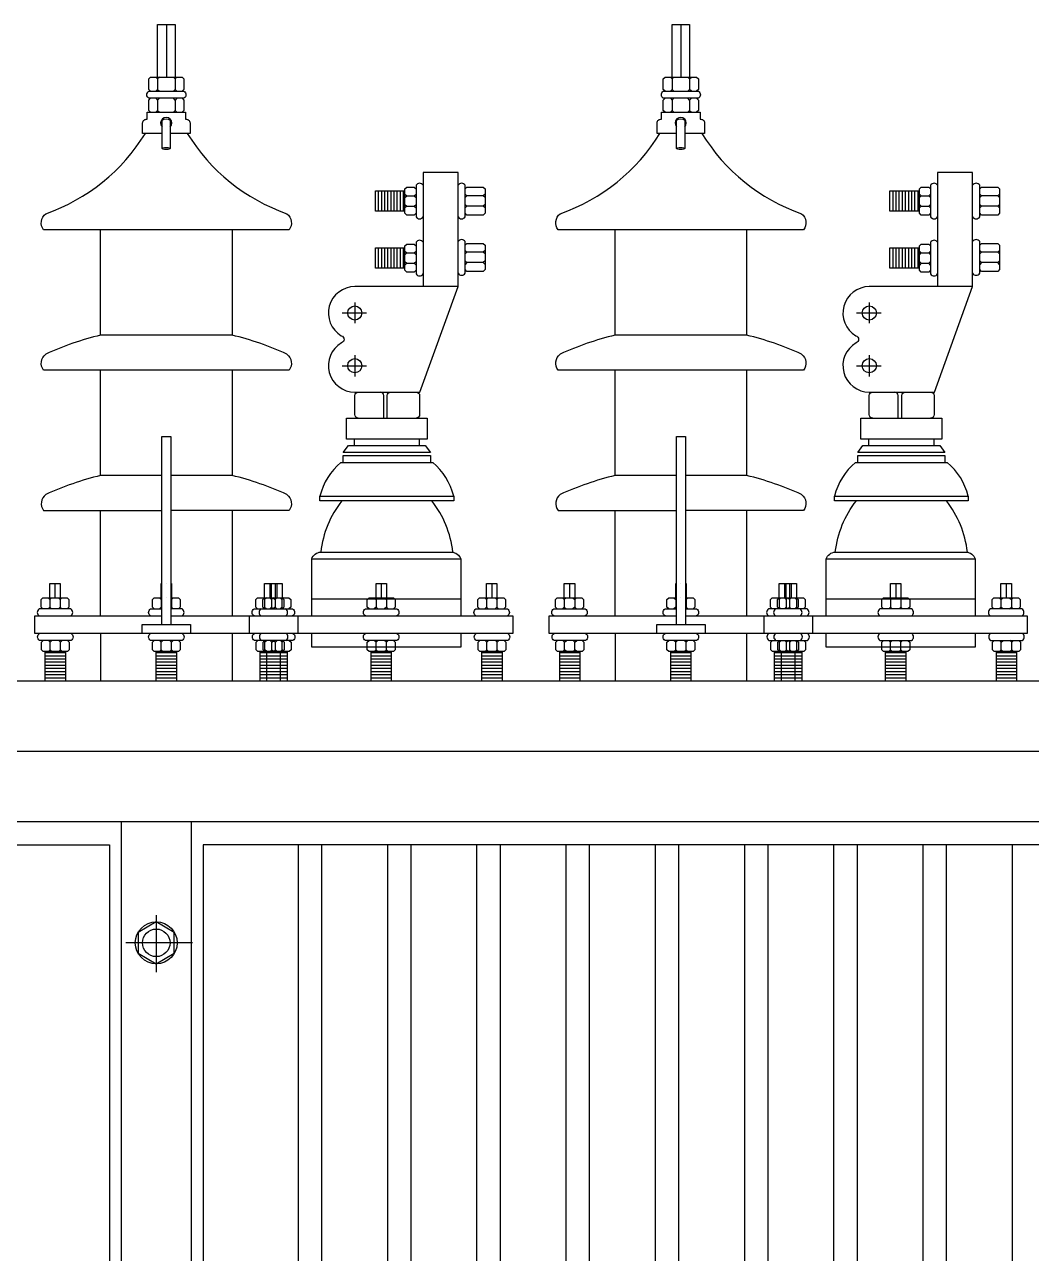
# Model space of a CAD drawing. Header units: millimetres. Extents: x 20927 to 53748, y 38421 to 54891.
# Drawn here: x 41182 to 41613, y 52692 to 53218 of the extents above; entities that cross this region are included whole.
import ezdxf

# ---------------------------------------------------------------- set-up
doc = ezdxf.new("R2010")
doc.units = ezdxf.units.MM
doc.linetypes.add('CENTERX2', pattern=[101.6, 63.5, -12.7, 12.7, -12.7])
doc.layers.add('Btrans.', color=2, linetype='Continuous')
doc.layers.add('HIGHT', color=8, linetype='Continuous')

msp = doc.modelspace()

# ---------------------------------------------------------------- linework, layer by layer
at = {"layer": 'Btrans.'}
for p, q in [((40633.3, 52876.9), (41843.3, 52876.9)), ((41223.3, 52876.9), (41223.3, 51637.53)), ((41253.3, 52876.9), (41253.3, 51637.53))]:
    msp.add_line(p, q, dxfattribs=at)
msp.add_lwpolyline([(40617.74, 52935.79), (40603.3, 52906.9), (41873.3, 52906.9), (41858.85, 52935.79, 0.284079), (41857.06, 52936.9), (40619.53, 52936.9)], format="xyb", dxfattribs=at)
at = {"layer": 'HIGHT'}
for p, q in [((41242.63, 53217.53), (41242.63, 53195.03)), ((41462.63, 53217.53), (41462.63, 53195.03)), ((41238.88, 53194.28), (41238.88, 53189.78)), ((41246.38, 53194.28), (41246.38, 53189.78)), ((41458.88, 53194.28), (41458.88, 53189.78)), ((41466.38, 53194.28), (41466.38, 53189.78)), ((41458.88, 53185.28), (41458.88, 53180.78)), ((41466.38, 53185.28), (41466.38, 53180.78)), ((41238.88, 53180.78), (41239.63, 53180.03)), ((41246.38, 53180.78), (41245.63, 53180.03)), ((41240.79, 53164.55), (41240.79, 53176.73)), ((41460.79, 53164.55), (41460.79, 53176.73)), ((41333.36, 53137.78), (41333.36, 53146.43)), ((41334.7, 53137.78), (41334.7, 53146.43)), ((41336.04, 53137.78), (41336.04, 53146.43)), ((41337.37, 53137.78), (41337.37, 53146.43)), ((41338.71, 53137.78), (41338.71, 53146.43)), ((41340.05, 53137.78), (41340.05, 53146.43)), ((41341.39, 53137.78), (41341.39, 53146.43)), ((41342.73, 53137.78), (41342.73, 53146.43)), ((41344.07, 53137.78), (41344.07, 53146.43)), ((41344.64, 53143.56), (41345.39, 53144.31)), ((41348.64, 53144.31), (41349.39, 53143.56)), ((41371.14, 53144.31), (41370.39, 53143.56)), ((41378.9, 53143.56), (41378.15, 53144.31)), ((41553.36, 53137.78), (41553.36, 53146.43)), ((41554.7, 53137.78), (41554.7, 53146.43)), ((41556.04, 53137.78), (41556.04, 53146.43)), ((41557.37, 53137.78), (41557.37, 53146.43)), ((41558.71, 53137.78), (41558.71, 53146.43)), ((41560.05, 53137.78), (41560.05, 53146.43)), ((41561.39, 53137.78), (41561.39, 53146.43)), ((41562.73, 53137.78), (41562.73, 53146.43)), ((41564.07, 53137.78), (41564.07, 53146.43)), ((41564.64, 53145.06), (41565.39, 53144.31)), ((41568.64, 53144.31), (41569.39, 53145.06)), ((41591.14, 53144.31), (41590.39, 53145.06)), ((41598.9, 53145.06), (41598.15, 53144.31)), ((41348.64, 53139.88), (41349.39, 53140.63)), ((41371.14, 53139.88), (41370.39, 53139.13)), ((41378.9, 53140.63), (41378.15, 53139.88)), ((41564.64, 53140.63), (41565.39, 53139.88)), ((41591.14, 53139.88), (41590.39, 53140.63)), ((41598.9, 53139.13), (41598.15, 53139.88)), ((41333.36, 53113.4), (41333.36, 53122.05)), ((41334.7, 53113.4), (41334.7, 53122.05)), ((41336.04, 53113.4), (41336.04, 53122.05)), ((41337.37, 53113.4), (41337.37, 53122.05)), ((41338.71, 53113.4), (41338.71, 53122.05)), ((41340.05, 53113.4), (41340.05, 53122.05)), ((41341.39, 53113.4), (41341.39, 53122.05)), ((41342.73, 53113.4), (41342.73, 53122.05)), ((41344.07, 53113.4), (41344.07, 53122.05)), ((41344.64, 53119.18), (41345.39, 53119.93)), ((41348.64, 53119.93), (41349.39, 53119.18)), ((41371.14, 53120.22), (41370.39, 53119.47)), ((41378.9, 53119.47), (41378.15, 53120.22)), ((41553.36, 53113.4), (41553.36, 53122.05)), ((41554.7, 53113.4), (41554.7, 53122.05)), ((41556.04, 53113.4), (41556.04, 53122.05)), ((41557.37, 53113.4), (41557.37, 53122.05)), ((41558.71, 53113.4), (41558.71, 53122.05)), ((41560.05, 53113.4), (41560.05, 53122.05)), ((41561.39, 53113.4), (41561.39, 53122.05)), ((41562.73, 53113.4), (41562.73, 53122.05)), ((41564.07, 53113.4), (41564.07, 53122.05)), ((41564.64, 53120.68), (41565.39, 53119.93)), ((41568.64, 53119.93), (41569.39, 53120.68)), ((41591.14, 53120.22), (41590.39, 53120.97)), ((41598.9, 53120.97), (41598.15, 53120.22)), ((41344.64, 53116.25), (41345.39, 53115.5)), ((41348.64, 53115.5), (41349.39, 53116.25)), ((41371.14, 53115.79), (41370.39, 53116.54)), ((41378.9, 53116.54), (41378.15, 53115.79)), ((41565.39, 53115.5), (41568.64, 53115.5)), ((41591.14, 53115.79), (41590.39, 53115.04)), ((41598.9, 53115.04), (41598.15, 53115.79)), ((41214.5, 52964.78), (41214.5, 53009.78)), ((41270.75, 53009.78), (41270.75, 52964.78)), ((41434.5, 52964.78), (41434.5, 53009.78)), ((41490.75, 53009.78), (41490.75, 52964.78)), ((41195.01, 52978.6), (41195.01, 52972.53)), ((41242.63, 52978.6), (41242.64, 52978.6)), ((41286.88, 52978.6), (41286.88, 52972.53)), ((41287.64, 52972.53), (41287.64, 52978.6)), ((41289.1, 52978.6), (41289.1, 52972.53)), ((41289.86, 52978.6), (41289.86, 52972.53)), ((41334.51, 52978.6), (41334.51, 52972.53)), ((41381.73, 52978.6), (41381.73, 52972.53)), ((41415.01, 52978.6), (41415.01, 52972.53)), ((41462.63, 52978.6), (41462.64, 52978.6)), ((41506.88, 52978.6), (41506.88, 52972.53)), ((41507.64, 52972.53), (41507.64, 52978.6)), ((41509.1, 52978.6), (41509.1, 52972.53)), ((41509.86, 52978.6), (41509.86, 52972.53)), ((41554.51, 52978.6), (41554.51, 52972.53)), ((41601.73, 52978.6), (41601.73, 52972.53)), ((41192.04, 52972.53), (41192.79, 52971.78)), ((41196.47, 52972.53), (41197.22, 52971.78)), ((41239.67, 52972.53), (41240.42, 52971.78)), ((41242.63, 52972.53), (41242.64, 52972.53)), ((41245.59, 52972.53), (41244.84, 52971.78)), ((41285.41, 52972.53), (41284.66, 52971.78)), ((41286.89, 52972.53), (41287.64, 52971.78)), ((41289.84, 52972.53), (41289.09, 52971.78)), ((41292.82, 52972.53), (41292.07, 52971.78)), ((41333.04, 52972.53), (41332.29, 52971.78)), ((41337.46, 52972.53), (41336.71, 52971.78)), ((41380.26, 52972.53), (41379.51, 52971.78)), ((41384.69, 52972.53), (41383.94, 52971.78)), ((41412.04, 52972.53), (41412.79, 52971.78)), ((41416.47, 52972.53), (41417.22, 52971.78)), ((41459.67, 52972.53), (41460.42, 52971.78)), ((41462.63, 52972.53), (41462.64, 52972.53)), ((41465.59, 52972.53), (41464.84, 52971.78)), ((41504.66, 52971.78), (41504.66, 52968.53)), ((41506.89, 52972.53), (41507.64, 52971.78)), ((41509.09, 52971.78), (41509.09, 52968.53)), ((41512.82, 52972.53), (41512.07, 52971.78)), ((41552.29, 52971.78), (41552.29, 52968.53)), ((41555.96, 52972.53), (41556.71, 52971.78)), ((41599.51, 52971.78), (41599.51, 52968.53)), ((41603.94, 52971.78), (41603.94, 52968.53)), ((41192.79, 52968.53), (41192.04, 52967.78)), ((41197.22, 52968.53), (41197.97, 52967.78)), ((41240.42, 52968.53), (41239.67, 52967.78)), ((41244.84, 52968.53), (41245.59, 52967.78)), ((41278.25, 52957.28), (41278.25, 52964.78)), ((41284.66, 52968.53), (41285.41, 52967.78)), ((41287.64, 52968.53), (41288.39, 52967.78)), ((41289.09, 52968.53), (41289.84, 52967.78)), ((41292.07, 52968.53), (41292.82, 52967.78)), ((41298.88, 52964.78), (41298.88, 52957.28)), ((41332.29, 52968.53), (41333.04, 52967.78)), ((41336.71, 52968.53), (41337.46, 52967.78)), ((41379.51, 52968.53), (41380.26, 52967.78)), ((41383.94, 52968.53), (41384.69, 52967.78)), ((41412.79, 52968.53), (41412.04, 52967.78)), ((41417.22, 52968.53), (41417.97, 52967.78)), ((41460.42, 52968.53), (41459.67, 52967.78)), ((41464.84, 52968.53), (41465.59, 52967.78)), ((41498.25, 52957.28), (41498.25, 52964.78)), ((41507.64, 52968.53), (41508.39, 52967.78)), ((41512.07, 52968.53), (41512.82, 52967.78)), ((41518.88, 52964.78), (41518.88, 52957.28)), ((41556.71, 52968.53), (41555.96, 52967.78)), ((41197.36, 52953.53), (41198.11, 52954.28)), ((41214.5, 52957.28), (41214.5, 52936.78)), ((41270.75, 52957.41), (41270.75, 52936.78)), ((41384.08, 52953.53), (41383.33, 52954.28)), ((41417.36, 52953.53), (41418.11, 52954.28)), ((41434.5, 52957.28), (41434.5, 52936.78)), ((41460.42, 52953.53), (41461.17, 52954.28)), ((41490.75, 52957.41), (41490.75, 52936.78)), ((41504.8, 52953.53), (41504.05, 52954.28)), ((41509.23, 52953.53), (41509.98, 52954.28)), ((41552.29, 52953.53), (41553.04, 52954.28)), ((41556.71, 52953.53), (41555.96, 52954.28)), ((41599.65, 52953.53), (41600.4, 52954.28)), ((41604.08, 52953.53), (41604.83, 52954.28)), ((41199.46, 52948.96), (41190.81, 52948.96)), ((41192.93, 52950.27), (41192.93, 52953.53)), ((41198.11, 52949.52), (41197.36, 52950.27)), ((41246.94, 52948.96), (41238.3, 52948.96)), ((41240.42, 52950.27), (41240.42, 52953.53)), ((41244.84, 52950.27), (41244.84, 52953.53)), ((41294.31, 52948.96), (41282.68, 52948.96)), ((41285.55, 52949.52), (41284.8, 52950.27)), ((41285.66, 52936.9), (41285.66, 52949.52)), ((41287.78, 52950.27), (41287.78, 52953.53)), ((41289.23, 52950.27), (41289.23, 52953.53)), ((41291.33, 52949.52), (41291.33, 52936.9)), ((41292.21, 52950.27), (41292.21, 52953.53)), ((41338.81, 52948.96), (41330.17, 52948.96)), ((41333.04, 52949.52), (41332.29, 52950.27)), ((41337.46, 52949.52), (41336.71, 52950.27)), ((41386.18, 52948.96), (41377.53, 52948.96)), ((41380.4, 52949.52), (41379.65, 52950.27)), ((41383.33, 52949.52), (41384.08, 52950.27)), ((41419.46, 52948.96), (41410.81, 52948.96)), ((41412.93, 52950.27), (41412.93, 52953.53)), ((41418.11, 52949.52), (41417.36, 52950.27)), ((41466.94, 52948.96), (41458.3, 52948.96)), ((41461.17, 52949.52), (41460.42, 52950.27)), ((41464.84, 52950.27), (41464.84, 52953.53)), ((41514.31, 52948.96), (41502.68, 52948.96)), ((41504.05, 52949.52), (41504.8, 52950.27)), ((41505.66, 52936.9), (41505.66, 52949.52)), ((41507.78, 52950.27), (41507.78, 52953.53)), ((41508.48, 52949.52), (41509.23, 52950.27)), ((41511.33, 52949.52), (41511.33, 52936.9)), ((41512.21, 52950.27), (41512.21, 52953.53)), ((41558.81, 52948.96), (41550.17, 52948.96)), ((41555.96, 52949.52), (41556.71, 52950.27)), ((41606.18, 52948.96), (41597.53, 52948.96)), ((41604.83, 52949.52), (41604.08, 52950.27)), ((41199.46, 52947.62), (41190.81, 52947.62)), ((41199.46, 52946.28), (41190.81, 52946.28)), ((41199.46, 52944.94), (41190.81, 52944.94)), ((41199.46, 52943.6), (41190.81, 52943.6)), ((41246.94, 52947.62), (41238.3, 52947.62)), ((41246.94, 52946.28), (41238.3, 52946.28)), ((41246.94, 52944.94), (41238.3, 52944.94)), ((41246.94, 52943.6), (41238.3, 52943.6)), ((41294.31, 52947.62), (41282.68, 52947.62)), ((41294.31, 52946.28), (41282.68, 52946.28)), ((41294.31, 52944.94), (41282.68, 52944.94)), ((41294.31, 52943.6), (41282.68, 52943.6)), ((41338.81, 52947.62), (41330.17, 52947.62)), ((41338.81, 52946.28), (41330.17, 52946.28)), ((41338.81, 52944.94), (41330.17, 52944.94)), ((41338.81, 52943.6), (41330.17, 52943.6)), ((41386.18, 52947.62), (41377.53, 52947.62)), ((41386.18, 52946.28), (41377.53, 52946.28)), ((41386.18, 52944.94), (41377.53, 52944.94)), ((41386.18, 52943.6), (41377.53, 52943.6)), ((41419.46, 52947.62), (41410.81, 52947.62)), ((41419.46, 52946.28), (41410.81, 52946.28)), ((41419.46, 52944.94), (41410.81, 52944.94)), ((41419.46, 52943.6), (41410.81, 52943.6)), ((41466.94, 52947.62), (41458.3, 52947.62)), ((41466.94, 52946.28), (41458.3, 52946.28)), ((41466.94, 52944.94), (41458.3, 52944.94)), ((41466.94, 52943.6), (41458.3, 52943.6)), ((41514.31, 52947.62), (41502.68, 52947.62)), ((41514.31, 52946.28), (41502.68, 52946.28)), ((41514.31, 52944.94), (41502.68, 52944.94)), ((41514.31, 52943.6), (41502.68, 52943.6)), ((41558.81, 52947.62), (41550.17, 52947.62)), ((41558.81, 52946.28), (41550.17, 52946.28)), ((41558.81, 52944.94), (41550.17, 52944.94)), ((41558.81, 52943.6), (41550.17, 52943.6)), ((41606.18, 52947.62), (41597.53, 52947.62)), ((41606.18, 52946.28), (41597.53, 52946.28)), ((41606.18, 52944.94), (41597.53, 52944.94)), ((41606.18, 52943.6), (41597.53, 52943.6)), ((41199.46, 52942.26), (41190.81, 52942.26)), ((41199.46, 52940.92), (41190.81, 52940.92)), ((41199.46, 52939.58), (41190.81, 52939.58)), ((41199.46, 52938.24), (41190.81, 52938.24)), ((41246.94, 52942.26), (41238.3, 52942.26)), ((41246.94, 52940.92), (41238.3, 52940.92)), ((41246.94, 52939.58), (41238.3, 52939.58)), ((41246.94, 52938.24), (41238.3, 52938.24)), ((41294.31, 52942.26), (41282.68, 52942.26)), ((41294.31, 52940.92), (41282.68, 52940.92)), ((41294.31, 52939.58), (41282.68, 52939.58)), ((41294.31, 52938.24), (41282.68, 52938.24)), ((41338.81, 52942.26), (41330.17, 52942.26)), ((41338.81, 52940.92), (41330.17, 52940.92)), ((41338.81, 52939.58), (41330.17, 52939.58)), ((41338.81, 52938.24), (41330.17, 52938.24)), ((41386.18, 52942.26), (41377.53, 52942.26)), ((41386.18, 52940.92), (41377.53, 52940.92)), ((41386.18, 52939.58), (41377.53, 52939.58)), ((41386.18, 52938.24), (41377.53, 52938.24)), ((41419.46, 52942.26), (41410.81, 52942.26)), ((41419.46, 52940.92), (41410.81, 52940.92)), ((41419.46, 52939.58), (41410.81, 52939.58)), ((41419.46, 52938.24), (41410.81, 52938.24)), ((41466.94, 52942.26), (41458.3, 52942.26)), ((41466.94, 52940.92), (41458.3, 52940.92)), ((41466.94, 52939.58), (41458.3, 52939.58)), ((41466.94, 52938.24), (41458.3, 52938.24)), ((41514.31, 52942.26), (41502.68, 52942.26)), ((41514.31, 52940.92), (41502.68, 52940.92)), ((41514.31, 52939.58), (41502.68, 52939.58)), ((41514.31, 52938.24), (41502.68, 52938.24)), ((41558.81, 52942.26), (41550.17, 52942.26)), ((41558.81, 52940.92), (41550.17, 52940.92)), ((41558.81, 52939.58), (41550.17, 52939.58)), ((41558.81, 52938.24), (41550.17, 52938.24)), ((41606.18, 52942.26), (41597.53, 52942.26)), ((41606.18, 52940.92), (41597.53, 52940.92)), ((41606.18, 52939.58), (41597.53, 52939.58)), ((41606.18, 52938.24), (41597.53, 52938.24)), ((41298.96, 52866.9), (41298.96, 51647.17)), ((41308.96, 52866.9), (41308.96, 51647.17)), ((41337.13, 52866.9), (41337.13, 51647.17)), ((41347.13, 52866.9), (41347.13, 51647.17)), ((41375.3, 52866.9), (41375.3, 51647.17)), ((41385.3, 52866.9), (41385.3, 51647.17)), ((41413.46, 52866.9), (41413.46, 51647.17)), ((41423.46, 52866.9), (41423.46, 51647.17)), ((41451.63, 52866.9), (41451.63, 51647.17)), ((41461.63, 52866.9), (41461.63, 51647.17)), ((41489.8, 52866.9), (41489.8, 51647.17)), ((41499.8, 52866.9), (41499.8, 51647.17)), ((41527.96, 52866.9), (41527.96, 51647.17)), ((41537.96, 52866.9), (41537.96, 51647.17)), ((41566.13, 52866.9), (41566.13, 51647.17)), ((41576.13, 52866.9), (41576.13, 51647.17)), ((41604.3, 52866.9), (41604.3, 51647.17))]:
    msp.add_line(p, q, dxfattribs=at)
at = {"layer": 'HIGHT', "linetype": 'CENTERX2'}
for p, q in [((41323.2, 53098.74), (41323.2, 53089.94)), ((41543.2, 53098.74), (41543.2, 53089.94)), ((41317.78, 53094.25), (41328.28, 53094.25)), ((41537.78, 53094.25), (41548.28, 53094.25)), ((41323.2, 53076.17), (41323.2, 53067.15)), ((41543.2, 53076.17), (41543.2, 53067.15)), ((41317.78, 53071.72), (41328.28, 53071.72)), ((41537.78, 53071.72), (41548.28, 53071.72)), ((41238.3, 52836.93), (41238.3, 52812.49)), ((41253.87, 52825.05), (41225.26, 52825.05))]:
    msp.add_line(p, q, dxfattribs=at)
at = {"layer": 'HIGHT', "linetype": 'ByBlock'}
for p, q in [((41317.29, 53030.36), (41356.51, 53030.36)), ((41537.29, 53030.36), (41576.51, 53030.36))]:
    msp.add_line(p, q, dxfattribs=at)
at = {"layer": 'HIGHT'}
for points in [[(41238.88, 53195.03), (41238.88, 53217.53), (41246.38, 53217.53), (41246.38, 53195.03)], [(41458.88, 53195.03), (41458.88, 53217.53), (41466.38, 53217.53), (41466.38, 53195.03)], [(41235.88, 53189.03), (41235.13, 53189.78), (41235.13, 53194.28), (41235.88, 53195.03), (41249.38, 53195.03), (41250.13, 53194.28), (41250.13, 53189.78), (41249.38, 53189.03)], [(41239.63, 53195.03), (41238.88, 53194.28), (41238.13, 53195.03)], [(41245.63, 53195.03), (41246.38, 53194.28), (41247.13, 53195.03)], [(41455.88, 53189.03), (41455.13, 53189.78), (41455.13, 53194.28), (41455.88, 53195.03), (41469.38, 53195.03), (41470.13, 53194.28), (41470.13, 53189.78), (41469.38, 53189.03)], [(41458.13, 53195.03), (41458.88, 53194.28), (41459.63, 53195.03)], [(41465.63, 53195.03), (41466.38, 53194.28), (41467.13, 53195.03)], [(41235.88, 53180.03), (41235.13, 53180.78), (41235.13, 53185.28), (41235.88, 53186.03)], [(41238.13, 53189.03), (41238.88, 53189.78), (41239.63, 53189.03)], [(41238.13, 53186.03), (41238.88, 53185.28), (41239.63, 53186.03)], [(41238.88, 53185.28), (41238.88, 53180.78), (41238.13, 53180.03)], [(41247.13, 53189.03), (41246.38, 53189.78), (41245.63, 53189.03)], [(41247.13, 53186.03), (41246.38, 53185.28), (41245.63, 53186.03)], [(41246.38, 53185.28), (41246.38, 53180.78), (41247.13, 53180.03)], [(41249.38, 53186.03), (41250.13, 53185.28), (41250.13, 53180.78), (41249.38, 53180.03)], [(41455.88, 53180.03), (41455.13, 53180.78), (41455.13, 53185.28), (41455.88, 53186.03)], [(41459.63, 53189.03), (41458.88, 53189.78), (41458.13, 53189.03)], [(41458.13, 53186.03), (41458.88, 53185.28), (41459.63, 53186.03)], [(41467.13, 53189.03), (41466.38, 53189.78), (41465.63, 53189.03)], [(41467.13, 53186.03), (41466.38, 53185.28), (41465.63, 53186.03)], [(41469.38, 53186.03), (41470.13, 53185.28), (41470.13, 53180.78), (41469.38, 53180.03)], [(41459.63, 53180.03), (41458.88, 53180.78), (41458.13, 53180.03)], [(41465.63, 53180.03), (41466.38, 53180.78), (41467.13, 53180.03)], [(41344.64, 53137.78), (41332.02, 53137.78), (41332.02, 53146.43), (41344.64, 53146.43)], [(41349.39, 53136.88), (41348.64, 53136.13), (41345.39, 53136.13), (41344.64, 53136.88), (41344.64, 53147.31), (41345.39, 53148.06), (41348.64, 53148.06), (41349.39, 53147.31)], [(41344.64, 53145.06), (41345.39, 53144.31), (41348.64, 53144.31), (41349.39, 53145.06)], [(41370.39, 53147.31), (41371.14, 53148.06), (41378.15, 53148.06), (41378.9, 53147.31), (41378.9, 53136.88), (41378.15, 53136.13), (41371.14, 53136.13), (41370.39, 53136.88)], [(41378.9, 53145.06), (41378.15, 53144.31), (41371.14, 53144.31), (41370.39, 53145.06)], [(41564.64, 53137.78), (41552.02, 53137.78), (41552.02, 53146.43), (41564.64, 53146.43)], [(41569.39, 53136.88), (41568.64, 53136.13), (41565.39, 53136.13), (41564.64, 53136.88), (41564.64, 53147.31), (41565.39, 53148.06), (41568.64, 53148.06), (41569.39, 53147.31)], [(41564.64, 53143.56), (41565.39, 53144.31), (41568.64, 53144.31), (41569.39, 53143.56)], [(41590.39, 53147.31), (41591.14, 53148.06), (41598.15, 53148.06), (41598.9, 53147.31), (41598.9, 53136.88), (41598.15, 53136.13), (41591.14, 53136.13), (41590.39, 53136.88)], [(41598.9, 53143.56), (41598.15, 53144.31), (41591.14, 53144.31), (41590.39, 53143.56)], [(41344.64, 53140.63), (41345.39, 53139.88), (41344.64, 53139.13)], [(41345.39, 53139.88), (41348.64, 53139.88), (41349.39, 53139.13)], [(41378.9, 53139.13), (41378.15, 53139.88), (41371.14, 53139.88), (41370.39, 53140.63)], [(41564.64, 53139.13), (41565.39, 53139.88), (41568.64, 53139.88)], [(41569.39, 53139.13), (41568.64, 53139.88), (41569.39, 53140.63)], [(41598.9, 53140.63), (41598.15, 53139.88), (41591.14, 53139.88), (41590.39, 53139.13)], [(41270.75, 53129.78), (41270.75, 53084.78), (41214.5, 53084.78), (41214.5, 53129.78)], [(41490.75, 53129.78), (41490.75, 53084.78), (41434.5, 53084.78), (41434.5, 53129.78)], [(41349.39, 53112.5), (41348.64, 53111.75), (41345.39, 53111.75), (41344.64, 53112.5), (41344.64, 53122.93), (41345.39, 53123.68), (41348.64, 53123.68), (41349.39, 53122.93)], [(41370.39, 53123.22), (41371.14, 53123.97), (41378.15, 53123.97), (41378.9, 53123.22), (41378.9, 53112.79), (41378.15, 53112.04), (41371.14, 53112.04), (41370.39, 53112.79)], [(41569.39, 53112.5), (41568.64, 53111.75), (41565.39, 53111.75), (41564.64, 53112.5), (41564.64, 53122.93), (41565.39, 53123.68), (41568.64, 53123.68), (41569.39, 53122.93)], [(41590.39, 53123.22), (41591.14, 53123.97), (41598.15, 53123.97), (41598.9, 53123.22), (41598.9, 53112.79), (41598.15, 53112.04), (41591.14, 53112.04), (41590.39, 53112.79)], [(41344.64, 53113.4), (41332.02, 53113.4), (41332.02, 53122.05), (41344.64, 53122.05)], [(41344.64, 53120.68), (41345.39, 53119.93), (41348.64, 53119.93), (41349.39, 53120.68)], [(41378.9, 53120.97), (41378.15, 53120.22), (41371.14, 53120.22), (41370.39, 53120.97)], [(41564.64, 53113.4), (41552.02, 53113.4), (41552.02, 53122.05), (41564.64, 53122.05)], [(41564.64, 53119.18), (41565.39, 53119.93), (41568.64, 53119.93), (41569.39, 53119.18)], [(41598.9, 53119.47), (41598.15, 53120.22), (41591.14, 53120.22), (41590.39, 53119.47)], [(41344.64, 53114.75), (41345.39, 53115.5), (41348.64, 53115.5), (41349.39, 53114.75)], [(41378.9, 53115.04), (41378.15, 53115.79), (41371.14, 53115.79), (41370.39, 53115.04)], [(41564.64, 53116.25), (41565.39, 53115.5), (41564.64, 53114.75)], [(41569.39, 53114.75), (41568.64, 53115.5), (41569.39, 53116.25)], [(41598.9, 53116.54), (41598.15, 53115.79), (41591.14, 53115.79), (41590.39, 53116.54)], [(41240.71, 53024.78), (41214.5, 53024.78), (41214.5, 53069.78)], [(41270.75, 53069.78), (41270.75, 53024.78), (41244.54, 53024.78)], [(41460.71, 53024.78), (41434.5, 53024.78), (41434.5, 53069.78)], [(41490.75, 53069.78), (41490.75, 53024.78), (41464.54, 53024.78)], [(41240.71, 52961.11), (41240.71, 53041.5), (41244.54, 53041.5), (41244.54, 52961.11)], [(41460.71, 52961.11), (41460.71, 53041.5), (41464.54, 53041.5), (41464.54, 52961.11)], [(41192.79, 52972.53), (41192.79, 52978.6), (41197.23, 52978.6), (41197.23, 52972.53)], [(41240.42, 52972.53), (41240.42, 52978.6), (41240.71, 52978.6)], [(41244.54, 52978.6), (41244.85, 52978.6), (41244.85, 52972.53)], [(41284.66, 52972.53), (41284.66, 52978.6), (41292.08, 52978.6), (41292.08, 52972.53)], [(41332.29, 52972.53), (41332.29, 52978.6), (41336.73, 52978.6), (41336.73, 52972.53)], [(41379.51, 52972.53), (41379.51, 52978.6), (41383.95, 52978.6), (41383.95, 52972.53)], [(41412.79, 52972.53), (41412.79, 52978.6), (41417.23, 52978.6), (41417.23, 52972.53)], [(41460.42, 52972.53), (41460.42, 52978.6), (41460.71, 52978.6)], [(41464.54, 52978.6), (41464.85, 52978.6), (41464.85, 52972.53)], [(41504.66, 52972.53), (41504.66, 52978.6), (41512.08, 52978.6), (41512.08, 52972.53)], [(41552.29, 52972.53), (41552.29, 52978.6), (41556.73, 52978.6), (41556.73, 52972.53)], [(41599.51, 52972.53), (41599.51, 52978.6), (41603.95, 52978.6), (41603.95, 52972.53)], [(41189.79, 52967.78), (41189.04, 52968.53), (41189.04, 52971.78), (41189.79, 52972.53), (41200.22, 52972.53), (41200.97, 52971.78), (41200.97, 52968.53), (41200.22, 52967.78)], [(41193.54, 52972.53), (41192.79, 52971.78), (41192.79, 52968.53), (41193.54, 52967.78)], [(41197.97, 52972.53), (41197.22, 52971.78), (41197.22, 52968.53), (41196.47, 52967.78)], [(41237.42, 52967.78), (41236.67, 52968.53), (41236.67, 52971.78), (41237.42, 52972.53), (41240.71, 52972.53)], [(41240.71, 52972.08), (41240.42, 52971.78), (41240.42, 52968.53), (41240.71, 52968.23)], [(41244.54, 52972.53), (41247.84, 52972.53), (41248.59, 52971.78), (41248.59, 52968.53), (41247.84, 52967.78)], [(41244.54, 52972.08), (41244.84, 52971.78), (41244.84, 52968.53), (41244.54, 52968.23)], [(41281.66, 52967.78), (41280.91, 52968.53), (41280.91, 52971.78), (41281.66, 52972.53), (41295.07, 52972.53), (41295.82, 52971.78), (41295.82, 52968.53), (41295.07, 52967.78)], [(41284.64, 52967.78), (41283.89, 52968.53), (41283.89, 52971.78), (41284.64, 52972.53)], [(41283.91, 52972.53), (41284.66, 52971.78), (41284.66, 52968.53), (41283.91, 52967.78)], [(41288.39, 52972.53), (41287.64, 52971.78), (41287.64, 52968.53), (41286.89, 52967.78)], [(41288.34, 52972.53), (41289.09, 52971.78), (41289.09, 52968.53), (41288.34, 52967.78)], [(41291.32, 52972.53), (41292.07, 52971.78), (41292.07, 52968.53), (41291.32, 52967.78)], [(41292.09, 52972.53), (41292.84, 52971.78), (41292.84, 52968.53), (41292.09, 52967.78)], [(41329.29, 52967.78), (41328.54, 52968.53), (41328.54, 52971.78), (41329.29, 52972.53), (41339.71, 52972.53), (41340.46, 52971.78), (41340.46, 52968.53), (41339.71, 52967.78)], [(41331.54, 52972.53), (41332.29, 52971.78), (41332.29, 52968.53), (41331.54, 52967.78)], [(41335.96, 52972.53), (41336.71, 52971.78), (41336.71, 52968.53), (41335.96, 52967.78)], [(41376.51, 52967.78), (41375.76, 52968.53), (41375.76, 52971.78), (41376.51, 52972.53), (41386.94, 52972.53), (41387.69, 52971.78), (41387.69, 52968.53), (41386.94, 52967.78)], [(41378.76, 52972.53), (41379.51, 52971.78), (41379.51, 52968.53), (41378.76, 52967.78)], [(41383.19, 52972.53), (41383.94, 52971.78), (41383.94, 52968.53), (41383.19, 52967.78)], [(41409.79, 52967.78), (41409.04, 52968.53), (41409.04, 52971.78), (41409.79, 52972.53), (41420.22, 52972.53), (41420.97, 52971.78), (41420.97, 52968.53), (41420.22, 52967.78)], [(41413.54, 52972.53), (41412.79, 52971.78), (41412.79, 52968.53), (41413.54, 52967.78)], [(41417.97, 52972.53), (41417.22, 52971.78), (41417.22, 52968.53), (41416.47, 52967.78)], [(41457.42, 52967.78), (41456.67, 52968.53), (41456.67, 52971.78), (41457.42, 52972.53), (41460.71, 52972.53)], [(41460.71, 52972.08), (41460.42, 52971.78), (41460.42, 52968.53), (41460.71, 52968.23)], [(41464.54, 52972.53), (41467.84, 52972.53), (41468.59, 52971.78), (41468.59, 52968.53), (41467.84, 52967.78)], [(41464.54, 52972.08), (41464.84, 52971.78), (41464.84, 52968.53), (41464.54, 52968.23)], [(41501.66, 52967.78), (41500.91, 52968.53), (41500.91, 52971.78), (41501.66, 52972.53), (41515.07, 52972.53), (41515.82, 52971.78), (41515.82, 52968.53), (41515.07, 52967.78)], [(41504.64, 52967.78), (41503.89, 52968.53), (41503.89, 52971.78), (41504.64, 52972.53)], [(41505.41, 52972.53), (41504.66, 52971.78), (41503.91, 52972.53)], [(41508.39, 52972.53), (41507.64, 52971.78), (41507.64, 52968.53), (41506.89, 52967.78)], [(41509.84, 52972.53), (41509.09, 52971.78), (41508.34, 52972.53)], [(41511.32, 52972.53), (41512.07, 52971.78), (41512.07, 52968.53), (41511.32, 52967.78)], [(41512.09, 52972.53), (41512.84, 52971.78), (41512.84, 52968.53), (41512.09, 52967.78)], [(41549.29, 52967.78), (41548.54, 52968.53), (41548.54, 52971.78), (41549.29, 52972.53), (41559.71, 52972.53), (41560.46, 52971.78), (41560.46, 52968.53), (41559.71, 52967.78)], [(41551.54, 52972.53), (41552.29, 52971.78), (41553.04, 52972.53)], [(41557.46, 52972.53), (41556.71, 52971.78), (41556.71, 52968.53), (41557.46, 52967.78)], [(41596.51, 52967.78), (41595.76, 52968.53), (41595.76, 52971.78), (41596.51, 52972.53), (41606.94, 52972.53), (41607.69, 52971.78), (41607.69, 52968.53), (41606.94, 52967.78)], [(41598.76, 52972.53), (41599.51, 52971.78), (41600.26, 52972.53)], [(41603.19, 52972.53), (41603.94, 52971.78), (41604.69, 52972.53)], [(41244.54, 52964.78), (41390.75, 52964.78), (41390.75, 52957.28), (41186.38, 52957.28), (41186.38, 52964.78), (41240.71, 52964.78)], [(41464.54, 52964.78), (41610.75, 52964.78), (41610.75, 52957.28), (41406.38, 52957.28), (41406.38, 52964.78), (41460.71, 52964.78)], [(41503.91, 52967.78), (41504.66, 52968.53), (41505.41, 52967.78)], [(41508.34, 52967.78), (41509.09, 52968.53), (41509.84, 52967.78)], [(41553.04, 52967.78), (41552.29, 52968.53), (41551.54, 52967.78)], [(41600.26, 52967.78), (41599.51, 52968.53), (41598.76, 52967.78)], [(41603.19, 52967.78), (41603.94, 52968.53), (41604.69, 52967.78)], [(41232.29, 52957.28), (41232.29, 52961.11), (41252.97, 52961.11), (41252.97, 52957.28)], [(41452.29, 52957.28), (41452.29, 52961.11), (41472.97, 52961.11), (41472.97, 52957.28)], [(41200.36, 52954.28), (41201.11, 52953.53), (41201.11, 52950.27), (41200.36, 52949.52), (41189.93, 52949.52), (41189.18, 52950.27), (41189.18, 52953.53), (41189.93, 52954.28)], [(41192.18, 52954.28), (41192.93, 52953.53), (41193.68, 52954.28)], [(41196.61, 52949.52), (41197.36, 52950.27), (41197.36, 52953.53), (41196.61, 52954.28)], [(41247.84, 52954.28), (41248.59, 52953.53), (41248.59, 52950.27), (41247.84, 52949.52), (41237.42, 52949.52), (41236.67, 52950.27), (41236.67, 52953.53), (41237.42, 52954.28)], [(41239.67, 52954.28), (41240.42, 52953.53), (41241.17, 52954.28)], [(41245.59, 52954.28), (41244.84, 52953.53), (41244.09, 52954.28)], [(41295.21, 52954.28), (41295.96, 52953.53), (41295.96, 52950.27), (41295.21, 52949.52), (41281.8, 52949.52), (41281.05, 52950.27), (41281.05, 52953.53), (41281.8, 52954.28)], [(41284.78, 52949.52), (41284.03, 52950.27), (41284.03, 52953.53), (41284.78, 52954.28)], [(41285.55, 52954.28), (41284.8, 52953.53), (41284.05, 52954.28)], [(41287.03, 52954.28), (41287.78, 52953.53), (41288.53, 52954.28)], [(41288.48, 52954.28), (41289.23, 52953.53), (41289.98, 52954.28)], [(41292.96, 52954.28), (41292.21, 52953.53), (41291.46, 52954.28)], [(41292.23, 52954.28), (41292.98, 52953.53), (41292.98, 52950.27), (41292.23, 52949.52)], [(41339.71, 52954.28), (41340.46, 52953.53), (41340.46, 52950.27), (41339.71, 52949.52), (41329.29, 52949.52), (41328.54, 52950.27), (41328.54, 52953.53), (41329.29, 52954.28)], [(41333.04, 52954.28), (41332.29, 52953.53), (41331.54, 52954.28)], [(41337.46, 52954.28), (41336.71, 52953.53), (41335.96, 52954.28)], [(41387.08, 52954.28), (41387.83, 52953.53), (41387.83, 52950.27), (41387.08, 52949.52), (41376.65, 52949.52), (41375.9, 52950.27), (41375.9, 52953.53), (41376.65, 52954.28)], [(41380.4, 52954.28), (41379.65, 52953.53), (41378.9, 52954.28)], [(41384.83, 52949.52), (41384.08, 52950.27), (41384.08, 52953.53), (41384.83, 52954.28)], [(41420.36, 52954.28), (41421.11, 52953.53), (41421.11, 52950.27), (41420.36, 52949.52), (41409.93, 52949.52), (41409.18, 52950.27), (41409.18, 52953.53), (41409.93, 52954.28)], [(41412.18, 52954.28), (41412.93, 52953.53), (41413.68, 52954.28)], [(41416.61, 52949.52), (41417.36, 52950.27), (41417.36, 52953.53), (41416.61, 52954.28)], [(41467.84, 52954.28), (41468.59, 52953.53), (41468.59, 52950.27), (41467.84, 52949.52), (41457.42, 52949.52), (41456.67, 52950.27), (41456.67, 52953.53), (41457.42, 52954.28)], [(41459.67, 52949.52), (41460.42, 52950.27), (41460.42, 52953.53), (41459.67, 52954.28)], [(41465.59, 52954.28), (41464.84, 52953.53), (41464.09, 52954.28)], [(41515.21, 52954.28), (41515.96, 52953.53), (41515.96, 52950.27), (41515.21, 52949.52), (41501.8, 52949.52), (41501.05, 52950.27), (41501.05, 52953.53), (41501.8, 52954.28)], [(41504.78, 52949.52), (41504.03, 52950.27), (41504.03, 52953.53), (41504.78, 52954.28)], [(41505.55, 52949.52), (41504.8, 52950.27), (41504.8, 52953.53), (41505.55, 52954.28)], [(41507.03, 52954.28), (41507.78, 52953.53), (41508.53, 52954.28)], [(41509.98, 52949.52), (41509.23, 52950.27), (41509.23, 52953.53), (41508.48, 52954.28)], [(41512.96, 52954.28), (41512.21, 52953.53), (41511.46, 52954.28)], [(41512.23, 52954.28), (41512.98, 52953.53), (41512.98, 52950.27), (41512.23, 52949.52)], [(41559.71, 52954.28), (41560.46, 52953.53), (41560.46, 52950.27), (41559.71, 52949.52), (41549.29, 52949.52), (41548.54, 52950.27), (41548.54, 52953.53), (41549.29, 52954.28)], [(41552.29, 52950.27), (41552.29, 52953.53), (41551.54, 52954.28)], [(41557.46, 52949.52), (41556.71, 52950.27), (41556.71, 52953.53), (41557.46, 52954.28)], [(41607.08, 52954.28), (41607.83, 52953.53), (41607.83, 52950.27), (41607.08, 52949.52), (41596.65, 52949.52), (41595.9, 52950.27), (41595.9, 52953.53), (41596.65, 52954.28)], [(41599.65, 52950.27), (41599.65, 52953.53), (41598.9, 52954.28)], [(41603.33, 52949.52), (41604.08, 52950.27), (41604.08, 52953.53), (41603.33, 52954.28)], [(41199.46, 52949.52), (41199.46, 52936.9), (41190.81, 52936.9), (41190.81, 52949.52)], [(41193.68, 52949.52), (41192.93, 52950.27), (41192.18, 52949.52)], [(41246.94, 52949.52), (41246.94, 52936.9), (41238.3, 52936.9), (41238.3, 52949.52)], [(41241.17, 52949.52), (41240.42, 52950.27), (41239.67, 52949.52)], [(41244.09, 52949.52), (41244.84, 52950.27), (41245.59, 52949.52)], [(41294.31, 52949.52), (41294.31, 52936.9), (41282.68, 52936.9), (41282.68, 52949.52)], [(41284.05, 52949.52), (41284.8, 52950.27), (41284.8, 52953.53)], [(41287.03, 52949.52), (41287.78, 52950.27), (41288.53, 52949.52)], [(41288.48, 52949.52), (41289.23, 52950.27), (41289.98, 52949.52)], [(41292.96, 52949.52), (41292.21, 52950.27), (41291.46, 52949.52)], [(41338.81, 52949.52), (41338.81, 52936.9), (41330.17, 52936.9), (41330.17, 52949.52)], [(41331.54, 52949.52), (41332.29, 52950.27), (41332.29, 52953.53)], [(41335.96, 52949.52), (41336.71, 52950.27), (41336.71, 52953.53)], [(41386.18, 52949.52), (41386.18, 52936.9), (41377.53, 52936.9), (41377.53, 52949.52)], [(41378.9, 52949.52), (41379.65, 52950.27), (41379.65, 52953.53)], [(41419.46, 52949.52), (41419.46, 52936.9), (41410.81, 52936.9), (41410.81, 52949.52)], [(41413.68, 52949.52), (41412.93, 52950.27), (41412.18, 52949.52)], [(41466.94, 52949.52), (41466.94, 52936.9), (41458.3, 52936.9), (41458.3, 52949.52)], [(41464.09, 52949.52), (41464.84, 52950.27), (41465.59, 52949.52)], [(41514.31, 52949.52), (41514.31, 52936.9), (41502.68, 52936.9), (41502.68, 52949.52)], [(41507.03, 52949.52), (41507.78, 52950.27), (41508.53, 52949.52)], [(41512.96, 52949.52), (41512.21, 52950.27), (41511.46, 52949.52)], [(41558.81, 52949.52), (41558.81, 52936.9), (41550.17, 52936.9), (41550.17, 52949.52)], [(41551.54, 52949.52), (41552.29, 52950.27), (41553.04, 52949.52)], [(41606.18, 52949.52), (41606.18, 52936.9), (41597.53, 52936.9), (41597.53, 52949.52)], [(41598.9, 52949.52), (41599.65, 52950.27), (41600.4, 52949.52)], [(40633.3, 52866.9), (41218.3, 52866.9), (41218.3, 51637.53)], [(41843.3, 52866.9), (41258.3, 52866.9), (41258.3, 51637.53)]]:
    msp.add_lwpolyline(points, dxfattribs=at)
for points in [[(41250.13, 53186.03), (41235.13, 53186.03, -0.56779), (41235.13, 53189.03), (41250.13, 53189.03, -0.56779)], [(41470.13, 53186.03), (41455.13, 53186.03, -0.56779), (41455.13, 53189.03), (41470.13, 53189.03, -0.56779)]]:
    msp.add_lwpolyline(points, format="xyb", close=True, dxfattribs=at)
for points in [[(41240.79, 53171.03), (41232.5, 53171.03), (41232.5, 53175.53, -0.471469), (41234.38, 53177.03), (41234.38, 53180.03), (41250.88, 53180.03), (41250.88, 53177.03, -0.471469), (41252.75, 53175.53), (41252.75, 53171.03), (41244.27, 53171.03)], [(41460.79, 53171.03), (41452.5, 53171.03), (41452.5, 53175.53, -0.471469), (41454.38, 53177.03), (41454.38, 53180.03), (41470.88, 53180.03), (41470.88, 53177.03, -0.471469), (41472.75, 53175.53), (41472.75, 53171.03), (41464.27, 53171.03)], [(41240.79, 53176.71, -0.280335), (41244.27, 53176.73), (41244.27, 53164.55)], [(41460.79, 53176.71, -0.280335), (41464.27, 53176.73), (41464.27, 53164.55)], [(41251.6, 53171.03, 0.173722), (41294.2, 53136.7, -0.405237), (41295.13, 53129.78), (41190.13, 53129.78, -0.405237), (41191.06, 53136.7, 0.173722), (41233.66, 53171.03)], [(41471.6, 53171.03, 0.173722), (41514.2, 53136.7, -0.405237), (41515.13, 53129.78), (41410.13, 53129.78, -0.405237), (41411.06, 53136.7, 0.173722), (41453.66, 53171.03)], [(41367.39, 53105.53), (41323.2, 53105.53, 0.762576), (41317.44, 53084.54, -0.731645), (41317.55, 53081.49, 0.767012), (41323.2, 53060.44), (41351.08, 53060.44), (41367.39, 53105.53), (41367.39, 53154.28), (41352.39, 53154.28), (41352.39, 53105.53)], [(41587.39, 53105.53), (41543.2, 53105.53, 0.762576), (41537.44, 53084.54, -0.731645), (41537.55, 53081.49, 0.767012), (41543.2, 53060.44), (41571.08, 53060.44), (41587.39, 53105.53), (41587.39, 53154.28), (41572.39, 53154.28), (41572.39, 53105.53)], [(41352.39, 53148.84, 0.56779), (41349.39, 53148.84), (41349.39, 53135.34, 0.56779), (41352.39, 53135.34)], [(41367.39, 53135.34, 0.56779), (41370.39, 53135.34), (41370.39, 53148.84, 0.56779), (41367.39, 53148.84)], [(41572.39, 53148.84, 0.56779), (41569.39, 53148.84), (41569.39, 53135.34, 0.56779), (41572.39, 53135.34)], [(41587.39, 53135.34, 0.56779), (41590.39, 53135.34), (41590.39, 53148.84, 0.56779), (41587.39, 53148.84)], [(41352.39, 53124.47, 0.56779), (41349.39, 53124.47), (41349.39, 53110.97, 0.56779), (41352.39, 53110.97)], [(41367.39, 53111.25, 0.56779), (41370.39, 53111.25), (41370.39, 53124.75, 0.56779), (41367.39, 53124.75)], [(41572.39, 53124.47, 0.56779), (41569.39, 53124.47), (41569.39, 53110.97, 0.56779), (41572.39, 53110.97)], [(41587.39, 53111.25, 0.56779), (41590.39, 53111.25), (41590.39, 53124.75, 0.56779), (41587.39, 53124.75)], [(41294.2, 53076.7, -0.405237), (41295.13, 53069.78), (41190.13, 53069.78, -0.405237), (41191.06, 53076.7)], [(41514.2, 53076.7, -0.405237), (41515.13, 53069.78), (41410.13, 53069.78, -0.405237), (41411.06, 53076.7)], [(41335.57, 53049.32), (41335.57, 53058.94, 0.414214), (41334.07, 53060.44)], [(41555.57, 53049.32), (41555.57, 53058.94, 0.414214), (41554.07, 53060.44)], [(41191.06, 53016.7, 0.405237), (41190.13, 53009.78), (41240.71, 53009.78)], [(41294.2, 53016.7, -0.405237), (41295.13, 53009.78), (41244.54, 53009.78)], [(41411.06, 53016.7, 0.405237), (41410.13, 53009.78), (41460.71, 53009.78)], [(41514.2, 53016.7, -0.405237), (41515.13, 53009.78), (41464.54, 53009.78)], [(41201.76, 52964.78, 0.56779), (41201.76, 52967.78), (41188.26, 52967.78, 0.56779), (41188.26, 52964.78)], [(41235.88, 52964.78, -0.56779), (41235.88, 52967.78), (41240.71, 52967.78)], [(41249.38, 52964.78, 0.56779), (41249.38, 52967.78), (41244.54, 52967.78)], [(41280.13, 52964.78, -0.56779), (41280.13, 52967.78), (41296.6, 52967.78, -0.56779), (41296.6, 52964.78)], [(41327.75, 52964.78, -0.56779), (41327.75, 52967.78), (41341.25, 52967.78, -0.56779), (41341.25, 52964.78)], [(41374.98, 52964.78, -0.56779), (41374.98, 52967.78), (41388.48, 52967.78, -0.56779), (41388.48, 52964.78)], [(41408.26, 52964.78, -0.56779), (41408.26, 52967.78), (41421.76, 52967.78, -0.56779), (41421.76, 52964.78)], [(41455.88, 52964.78, -0.56779), (41455.88, 52967.78), (41460.71, 52967.78)], [(41464.54, 52967.78), (41469.38, 52967.78, -0.56779), (41469.38, 52964.78)], [(41516.6, 52964.78, 0.56779), (41516.6, 52967.78), (41500.13, 52967.78, 0.56779), (41500.13, 52964.78)], [(41561.25, 52964.78, 0.56779), (41561.25, 52967.78), (41547.75, 52967.78, 0.56779), (41547.75, 52964.78)], [(41608.48, 52964.78, 0.56779), (41608.48, 52967.78), (41594.98, 52967.78, 0.56779), (41594.98, 52964.78)], [(41201.9, 52957.28, -0.56779), (41201.9, 52954.28), (41188.4, 52954.28, -0.56779), (41188.4, 52957.28)], [(41249.38, 52957.28, -0.56779), (41249.38, 52954.28), (41235.88, 52954.28, -0.56779), (41235.88, 52957.28)], [(41296.74, 52957.28, -0.56779), (41296.74, 52954.28), (41280.27, 52954.28, -0.56779), (41280.27, 52957.28)], [(41341.25, 52957.28, -0.56779), (41341.25, 52954.28), (41327.75, 52954.28, -0.56779), (41327.75, 52957.28)], [(41388.61, 52957.28, -0.56779), (41388.61, 52954.28), (41375.11, 52954.28, -0.56779), (41375.11, 52957.28)], [(41421.9, 52957.28, -0.56779), (41421.9, 52954.28), (41408.4, 52954.28, -0.56779), (41408.4, 52957.28)], [(41469.38, 52957.28, -0.56779), (41469.38, 52954.28), (41455.88, 52954.28, -0.56779), (41455.88, 52957.28)], [(41500.27, 52957.28, 0.56779), (41500.27, 52954.28), (41516.74, 52954.28, 0.56779), (41516.74, 52957.28)], [(41547.75, 52957.28, 0.56779), (41547.75, 52954.28), (41561.25, 52954.28, 0.56779), (41561.25, 52957.28)], [(41595.11, 52957.28, 0.56779), (41595.11, 52954.28), (41608.61, 52954.28, 0.56779), (41608.61, 52957.28)]]:
    msp.add_lwpolyline(points, format="xyb", dxfattribs=at)
at = {"layer": 'HIGHT', "linetype": 'ByBlock'}
for points in [[(41324.7, 53049.32, -0.414214), (41323.2, 53050.82), (41323.2, 53058.94, -0.414214), (41324.7, 53060.44)], [(41337.07, 53049.32), (41337.07, 53058.94, -0.414214), (41338.57, 53060.44), (41349.43, 53060.44, -0.414214), (41350.93, 53058.94), (41350.93, 53050.82, -0.414214), (41349.43, 53049.32)], [(41544.7, 53049.32, -0.414214), (41543.2, 53050.82), (41543.2, 53058.94, -0.414214), (41544.7, 53060.44)], [(41557.07, 53049.32), (41557.07, 53058.94, -0.414214), (41558.57, 53060.44), (41569.43, 53060.44, -0.414214), (41570.93, 53058.94), (41570.93, 53050.82, -0.414214), (41569.43, 53049.32)], [(41304.77, 52964.78), (41304.77, 52989.13, -0.302706), (41308.66, 52992.08), (41365.14, 52992.08, 0.13826), (41356.14, 53014.01)], [(41524.77, 52964.78), (41524.77, 52989.13, -0.302706), (41528.66, 52992.08, -0.13826), (41537.66, 53014.01)], [(41528.66, 52992.08), (41585.14, 52992.08, 0.13826), (41576.14, 53014.01)], [(41364.61, 52992.08, -0.302706), (41368.5, 52989.13), (41368.5, 52964.78)], [(41584.61, 52992.08, -0.302706), (41588.5, 52989.13), (41588.5, 52964.78)]]:
    msp.add_lwpolyline(points, format="xyb", dxfattribs=at)
for points in [[(41319.64, 53049.32), (41354.16, 53049.32), (41354.16, 53040.3), (41319.64, 53040.3)], [(41539.64, 53049.32), (41574.16, 53049.32), (41574.16, 53040.3), (41539.64, 53040.3)], [(41320.5, 53037.6), (41353.3, 53037.6), (41355.55, 53034.65), (41318.25, 53034.65)], [(41540.5, 53037.6), (41573.3, 53037.6), (41575.55, 53034.65), (41538.25, 53034.65)], [(41308.29, 53016), (41365.51, 53016), (41365.51, 53014.01), (41308.29, 53014.01)], [(41528.29, 53016), (41585.51, 53016), (41585.51, 53014.01), (41528.29, 53014.01)]]:
    msp.add_lwpolyline(points, close=True, dxfattribs=at)
for points in [[(41323.06, 53037.6), (41323.06, 53040.3)], [(41350.74, 53040.3), (41350.74, 53037.6)], [(41543.06, 53037.6), (41543.06, 53040.3)], [(41570.74, 53040.3), (41570.74, 53037.6)], [(41318.25, 53030.36), (41318.25, 53033.31), (41355.55, 53033.31), (41355.55, 53030.36)], [(41538.25, 53030.36), (41538.25, 53033.31), (41575.55, 53033.31), (41575.55, 53030.36)], [(41304.77, 52989.13), (41368.5, 52989.13)], [(41524.77, 52989.13), (41588.5, 52989.13)], [(41304.77, 52972.14), (41368.5, 52972.14)], [(41524.77, 52972.14), (41588.5, 52972.14)], [(41368.5, 52957.28), (41368.5, 52951.45), (41304.77, 52951.45), (41304.77, 52957.28)], [(41588.5, 52957.28), (41588.5, 52951.45), (41524.77, 52951.45), (41524.77, 52957.28)]]:
    msp.add_lwpolyline(points, dxfattribs=at)
at = {"layer": 'HIGHT'}
msp.add_lwpolyline([(41238.3, 52816.1), (41246.04, 52820.58), (41246.04, 52829.52), (41238.3, 52834), (41230.55, 52829.52), (41230.55, 52820.58)], close=True, dxfattribs=at)
for centre, radius in [((41323.2, 53094.25), 3.02), ((41543.2, 53094.25), 3.02), ((41323.2, 53071.72), 3.02), ((41543.2, 53071.72), 3.02), ((41238.3, 52825.05), 8.95), ((41238.3, 52825.05), 5.9)]:
    msp.add_circle(centre, radius, dxfattribs=at)
for centre, radius, start, end in [((41242.56, 53175.47), 2.39, 315.6456, 222.2073), ((41462.56, 53175.47), 2.39, 315.6456, 222.2073), ((41244.75, 52958.92), 129.44, 103.5116, 114.5052), ((41240.51, 52958.92), 129.44, 65.4948, 76.4884), ((41464.75, 52958.92), 129.44, 103.5116, 114.5052), ((41460.51, 52958.92), 129.44, 65.4948, 76.4884), ((41244.75, 52898.92), 129.44, 103.5116, 114.5052), ((41240.51, 52898.92), 129.44, 65.4948, 76.4884), ((41464.75, 52898.92), 129.44, 103.5116, 114.5052), ((41460.51, 52898.92), 129.44, 65.4948, 76.4884), ((41284, 52966.28), 1.75, 120.8251, 239.1749), ((41292.73, 52966.28), 1.75, 300.8251, 59.1749), ((41504, 52966.28), 1.75, 120.8251, 239.1749), ((41512.73, 52966.28), 1.75, 300.8251, 59.1749), ((41284.14, 52955.78), 1.75, 120.8251, 239.1749), ((41292.87, 52955.78), 1.75, 300.8251, 59.1749), ((41504.14, 52955.78), 1.75, 120.8251, 239.1749), ((41512.87, 52955.78), 1.75, 300.8251, 59.1749)]:
    msp.add_arc(centre, radius, start, end, dxfattribs=at)
at = {"layer": 'HIGHT', "linetype": 'ByBlock'}
for centre, radius, start, end in [((41335.16, 53009.16), 27.72, 130.1249, 165.7204), ((41338.64, 53009.16), 27.72, 14.2796, 49.8751), ((41555.16, 53009.16), 27.72, 130.1249, 165.7204), ((41558.64, 53009.16), 27.72, 14.2796, 49.8751), ((41352.04, 52987.08), 43.67, 141.9358, 173.423)]:
    msp.add_arc(centre, radius, start, end, dxfattribs=at)
at = {"layer": 'HIGHT'}
for centre in [(41242.53, 53164.55), (41462.53, 53164.55)]:
    msp.add_ellipse(centre, major_axis=(-1.74, 0), ratio=0.240501, dxfattribs=at)

doc.saveas('drawing.dxf')
